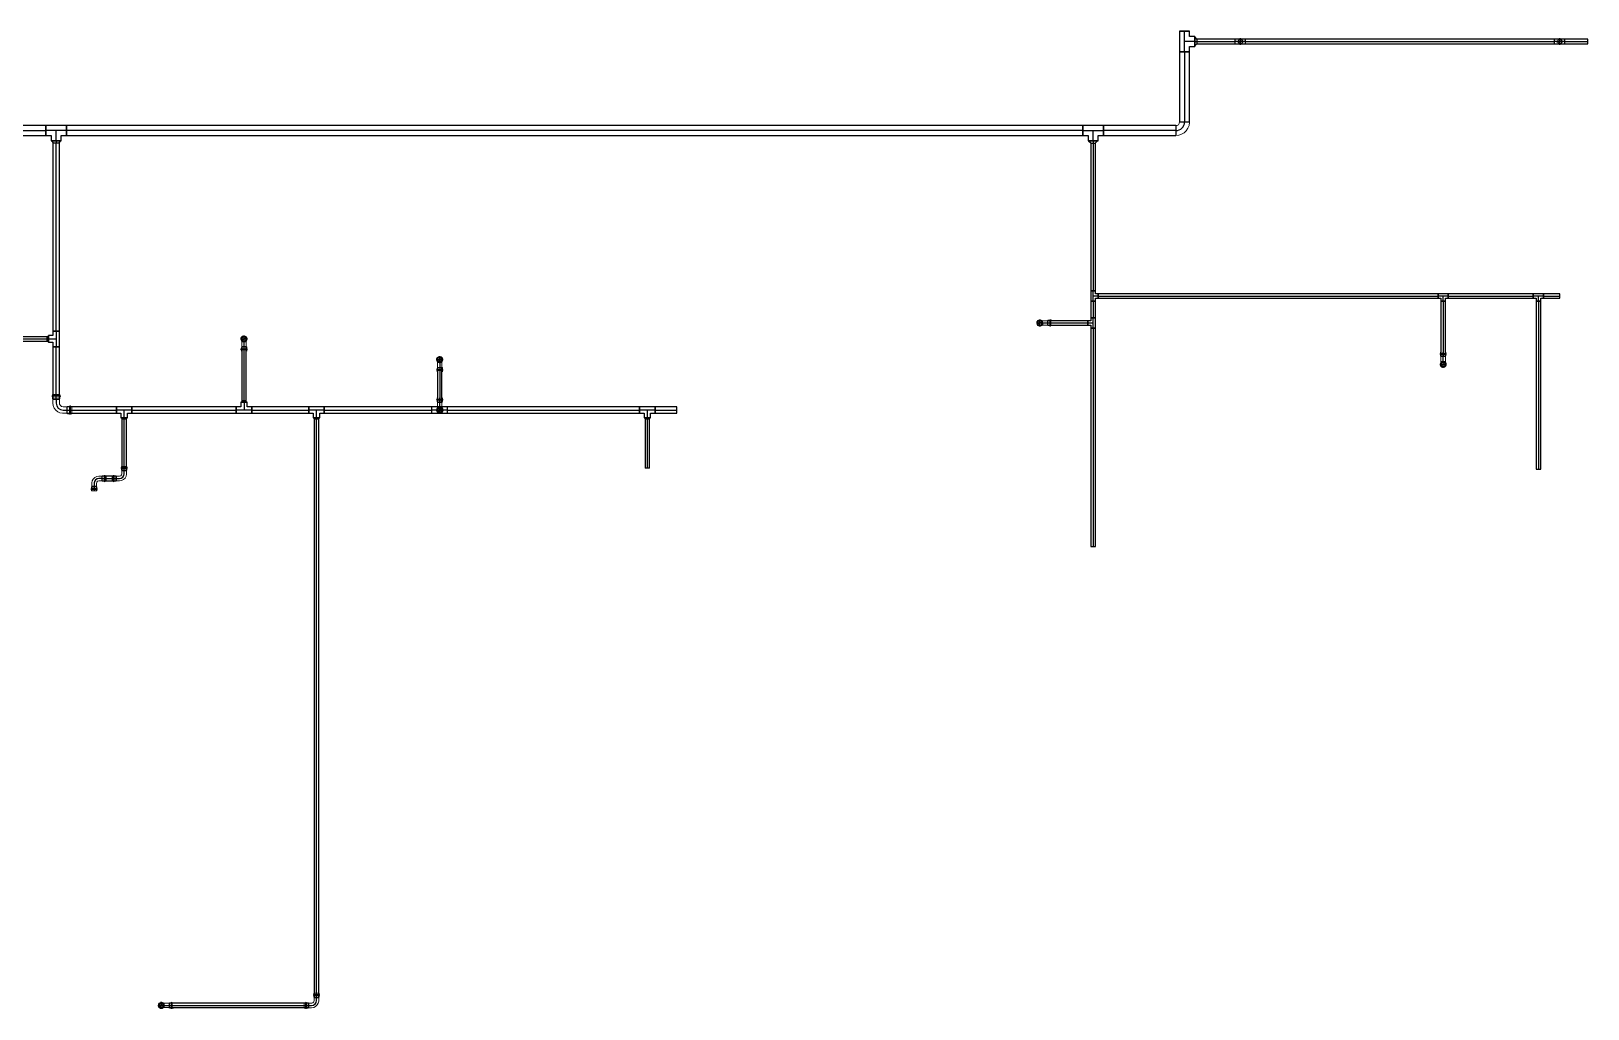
# Model space of a CAD drawing. Header units: inches. Extents: x -3326 to -59, y 8 to 1043.
# Drawn here: x -510.6 to -59, y 17.3 to 300.9 of the extents above; entities that cross this region are included whole.
import ezdxf

# ---------------------------------------------------------------- set-up
doc = ezdxf.new("R2010")
doc.units = ezdxf.units.IN
doc.header["$MEASUREMENT"] = 0
doc.layers.add('P-PIPE', color=3, linetype='Continuous', lineweight=9)
doc.layers.add('X - REF - FP', color=7, linetype='Continuous', true_color=0xb90000)

# ---------------------------------------------------------------- blocks, each defined once
blk = doc.blocks.new('Victaulic-VicPress316-Elbow 90-45deg Style P568_P571 - Standard-523083-FOURTH LEVEL')
at = {"layer": 'P-PIPE'}
for p, q in [((-3064.18, 1028.04), (-3064.52, 1028.04)), ((-3063.22, 1027.94), (-3064.52, 1027.94)), ((-3064.52, 1027.28), (-3064.52, 1027.28)), ((-3064.52, 1027.28), (-3064.52, 1027.28)), ((-3064.52, 1027.28), (-3064.52, 1027.28)), ((-3064.52, 1027.28), (-3064.52, 1027.28)), ((-3064.52, 1026.62), (-3063.22, 1026.62)), ((-3064.52, 1026.51), (-3064.18, 1026.51)), ((-3064.18, 1027.28), (-3064.18, 1027.28)), ((-3064.18, 1027.28), (-3064.18, 1027.28)), ((-3063.44, 1028.04), (-3063.89, 1028.04)), ((-3063.89, 1027.28), (-3063.89, 1027.28)), ((-3063.89, 1027.28), (-3063.89, 1027.28)), ((-3063.89, 1026.51), (-3063.44, 1026.51)), ((-3062.39, 1027.94), (-3063.33, 1027.94)), ((-3063.33, 1027.94), (-3063.33, 1027.28)), ((-3063.33, 1027.28), (-3063.33, 1027.94)), ((-3063.33, 1027.28), (-3063.33, 1026.62)), ((-3063.33, 1026.62), (-3063.33, 1027.28)), ((-3062.39, 1027.28), (-3063.33, 1027.28)), ((-3063.33, 1026.62), (-3062.39, 1026.62)), ((-3063.22, 1027.28), (-3063.22, 1027.28)), ((-3063.22, 1027.28), (-3063.22, 1027.28)), ((-3062.39, 1027.28), (-3061, 1027.28)), ((-3061, 1027.28), (-3061, 1027.28))]:
    blk.add_line(p, q, dxfattribs=at)
at = {"layer": 'P-PIPE', "flags": 128}
for points in [[(-3064.18, 1028.04), (-3064.11, 1028.17), (-3063.98, 1028.18), (-3063.89, 1028.07), (-3063.89, 1028.04)], [(-3064.18, 1028.04), (-3064.18, 1027.95), (-3064.18, 1027.7), (-3064.18, 1027.34), (-3064.18, 1027.28)], [(-3064.18, 1027.28), (-3064.18, 1027.64), (-3064.18, 1027.92), (-3064.18, 1028.04), (-3064.18, 1028.04)], [(-3064.18, 1026.51), (-3064.18, 1026.6), (-3064.18, 1026.86), (-3064.18, 1027.21), (-3064.18, 1027.28)], [(-3064.18, 1027.28), (-3064.18, 1026.91), (-3064.18, 1026.64), (-3064.18, 1026.51), (-3064.18, 1026.51)], [(-3063.89, 1026.51), (-3063.96, 1026.39), (-3064.1, 1026.38), (-3064.18, 1026.49), (-3064.18, 1026.51)], [(-3063.89, 1028.04), (-3063.89, 1027.95), (-3063.89, 1027.7), (-3063.89, 1027.34), (-3063.89, 1027.28)], [(-3063.89, 1027.28), (-3063.89, 1027.64), (-3063.89, 1027.92), (-3063.89, 1028.04), (-3063.89, 1028.04)], [(-3063.89, 1026.51), (-3063.89, 1026.6), (-3063.89, 1026.86), (-3063.89, 1027.21), (-3063.89, 1027.28)], [(-3063.89, 1027.28), (-3063.89, 1026.91), (-3063.89, 1026.64), (-3063.89, 1026.51), (-3063.89, 1026.51)], [(-3063.44, 1028.04), (-3063.24, 1027.96), (-3063.22, 1027.94)], [(-3063.22, 1026.62), (-3063.41, 1026.51), (-3063.44, 1026.51)], [(-3061, 1027.94), (-3061.09, 1027.94), (-3061.36, 1027.94), (-3061.76, 1027.94), (-3062.25, 1027.94), (-3062.39, 1027.94)], [(-3062.39, 1026.62), (-3061.89, 1026.62), (-3061.46, 1026.62), (-3061.15, 1026.62), (-3061.01, 1026.62), (-3061, 1026.62)], [(-3060.09, 1027.28), (-3060.18, 1027.68), (-3060.44, 1028), (-3060.81, 1028.17), (-3061.22, 1028.16), (-3061.58, 1027.98), (-3061.83, 1027.65), (-3061.91, 1027.28)], [(-3061.91, 1027.28), (-3061.82, 1026.88), (-3061.56, 1026.56), (-3061.19, 1026.39), (-3060.78, 1026.39), (-3060.42, 1026.58), (-3060.17, 1026.91), (-3060.09, 1027.28)], [(-3060.23, 1027.28), (-3060.33, 1027.64), (-3060.58, 1027.92), (-3060.93, 1028.04), (-3061.3, 1027.98), (-3061.6, 1027.75), (-3061.75, 1027.41), (-3061.77, 1027.28)], [(-3061.77, 1027.28), (-3061.67, 1026.91), (-3061.42, 1026.64), (-3061.07, 1026.51), (-3060.7, 1026.57), (-3060.4, 1026.8), (-3060.25, 1027.15), (-3060.23, 1027.28)]]:
    blk.add_lwpolyline(points, dxfattribs=at)
at = {"layer": 'P-PIPE'}
for radius, start, end in [(0.767, 0, 180), (0.766, 0, 180), (0.766, 0, 180), (0.766, 180, 0), (0.767, 180, 0), (0.767, 180, 0), (0.657, 0, 180), (0.657, 0, 180), (0.657, 90, 180), (0.658, 180, 0), (0.658, 180, 0), (0.657, 180, 270), (0.658, 0, 90), (0.658, 270, 0)]:
    blk.add_arc((-3061, 1027.28), radius, start, end, dxfattribs=at)
blk = doc.blocks.new('Victaulic-VicPress316-Elbow 90-45deg Style P568_P571 - Standard-V1-FOURTH LEVEL')
at = {"layer": 'P-PIPE'}
for p, q in [((-3.18, 0.77), (-3.52, 0.77)), ((-3.52, 0.77), (-3.52, -0.77)), ((-3.52, -0.77), (-3.52, 0.77)), ((-2.22, 0.66), (-3.52, 0.66)), ((-3.52, -0.66), (-3.52, 0.66)), ((-3.52, 0.66), (-3.52, -0.66)), ((-3.18, -0.77), (-3.18, 0.77)), ((-3.18, 0.77), (-3.18, -0.77)), ((-2.44, 0.77), (-2.89, 0.77)), ((-2.89, -0.77), (-2.89, 0.77)), ((-2.89, 0.77), (-2.89, -0.77)), ((-1.39, 0.66), (-2.33, 0.66)), ((-2.33, 0), (-2.33, 0.66)), ((-2.33, 0.66), (-2.33, 0)), ((-2.22, -0.66), (-2.22, 0.66)), ((-2.22, 0.66), (-2.22, -0.66)), ((-0.77, 3.52), (-0.77, 3.18)), ((0.77, 3.52), (-0.77, 3.52)), ((-0.77, 3.52), (0.77, 3.52)), ((-0.77, 3.18), (0.77, 3.18)), ((0.77, 3.18), (-0.77, 3.18)), ((-0.77, 2.89), (-0.77, 2.44)), ((-0.77, 2.89), (0.77, 2.89)), ((0.77, 2.89), (-0.77, 2.89)), ((-0.66, 3.52), (-0.66, 2.22)), ((-0.66, 3.52), (0.66, 3.52)), ((0.66, 3.52), (-0.66, 3.52)), ((-0.66, 2.33), (-0.66, 1.39)), ((0, 2.33), (-0.66, 2.33)), ((-0.66, 2.33), (0, 2.33)), ((-0.66, 2.22), (0.66, 2.22)), ((0.66, 2.22), (-0.66, 2.22)), ((0, 2.33), (0.66, 2.33)), ((0.66, 2.33), (0, 2.33)), ((0, 1.39), (0, 2.33)), ((0.66, 2.22), (0.66, 3.52)), ((0.66, 1.39), (0.66, 2.33)), ((0.77, 3.18), (0.77, 3.52)), ((0.77, 2.44), (0.77, 2.89)), ((-3.52, -0.66), (-2.22, -0.66)), ((-3.52, -0.77), (-3.18, -0.77)), ((-2.89, -0.77), (-2.44, -0.77)), ((-2.33, 0), (-2.33, -0.66)), ((-2.33, -0.66), (-2.33, 0)), ((-1.39, 0), (-2.33, 0)), ((-2.33, -0.66), (-1.39, -0.66))]:
    blk.add_line(p, q, dxfattribs=at)
at = {"layer": 'P-PIPE', "flags": 128}
for points in [[(-3.18, 0.77), (-3.11, 0.89), (-2.98, 0.9), (-2.89, 0.79), (-2.89, 0.77)], [(-3.18, 0.77), (-3.18, 0.67), (-3.18, 0.42), (-3.18, 0.07), (-3.18, -0.3), (-3.18, -0.6), (-3.18, -0.75), (-3.18, -0.77)], [(-3.18, -0.77), (-3.18, -0.67), (-3.18, -0.42), (-3.18, -0.07), (-3.18, 0.3), (-3.18, 0.6), (-3.18, 0.75), (-3.18, 0.77)], [(-2.89, -0.77), (-2.89, -0.67), (-2.89, -0.42), (-2.89, -0.07), (-2.89, 0.3), (-2.89, 0.6), (-2.89, 0.75), (-2.89, 0.77)], [(-2.89, 0.77), (-2.89, 0.67), (-2.89, 0.42), (-2.89, 0.07), (-2.89, -0.3), (-2.89, -0.6), (-2.89, -0.75), (-2.89, -0.77)], [(-2.44, 0.77), (-2.24, 0.68), (-2.22, 0.66)], [(-0.66, 1.39), (-0.75, 1.04), (-1, 0.77), (-1.35, 0.66), (-1.39, 0.66)], [(-1.39, -0.66), (-0.78, -0.56), (-0.23, -0.29), (0.22, 0.13), (0.53, 0.67), (0.65, 1.27), (0.66, 1.39)], [(-0.77, 2.89), (-0.89, 2.96), (-0.9, 3.1), (-0.79, 3.18), (-0.77, 3.18)], [(0.77, 3.18), (0.67, 3.18), (0.42, 3.18), (0.07, 3.18), (-0.3, 3.18), (-0.6, 3.18), (-0.75, 3.18), (-0.77, 3.18)], [(-0.77, 3.18), (-0.67, 3.18), (-0.42, 3.18), (-0.07, 3.18), (0.3, 3.18), (0.6, 3.18), (0.75, 3.18), (0.77, 3.18)], [(-0.77, 2.89), (-0.67, 2.89), (-0.42, 2.89), (-0.07, 2.89), (0.3, 2.89), (0.6, 2.89), (0.75, 2.89), (0.77, 2.89)], [(0.77, 2.89), (0.67, 2.89), (0.42, 2.89), (0.07, 2.89), (-0.3, 2.89), (-0.6, 2.89), (-0.75, 2.89), (-0.77, 2.89)], [(-0.66, 2.22), (-0.77, 2.41), (-0.77, 2.44)], [(0.77, 2.44), (0.68, 2.24), (0.66, 2.22)], [(0.77, 3.18), (0.89, 3.11), (0.9, 2.98), (0.79, 2.89), (0.77, 2.89)], [(-2.89, -0.77), (-2.96, -0.89), (-3.1, -0.9), (-3.18, -0.79), (-3.18, -0.77)], [(-2.22, -0.66), (-2.41, -0.77), (-2.44, -0.77)]]:
    blk.add_lwpolyline(points, dxfattribs=at)
at = {"layer": 'P-PIPE'}
blk.add_arc((-1.39, 1.39), 1.39, 270, 0, dxfattribs=at)
blk = doc.blocks.new('Victaulic-VicPress316-Elbow 90-45deg Style P568_P571 - Standard-V2-FOURTH LEVEL')
at = {"layer": 'P-PIPE'}
for p, q in [((-3203.05, 732.49), (-3203.05, 732.49)), ((-3203.05, 732.49), (-3203.05, 731.1)), ((-3203.81, 730.05), (-3203.81, 729.6)), ((-3203.81, 729.31), (-3203.81, 728.97)), ((-3203.7, 731.1), (-3203.7, 730.16)), ((-3203.7, 730.27), (-3203.7, 728.97)), ((-3203.05, 730.16), (-3203.7, 730.16)), ((-3203.7, 730.16), (-3203.05, 730.16)), ((-3203.05, 731.1), (-3203.05, 730.16)), ((-3203.05, 730.27), (-3203.05, 730.27)), ((-3203.05, 730.27), (-3203.05, 730.27)), ((-3202.39, 730.16), (-3203.05, 730.16)), ((-3203.05, 730.16), (-3202.39, 730.16)), ((-3203.05, 729.6), (-3203.05, 729.6)), ((-3203.05, 729.6), (-3203.05, 729.6)), ((-3203.05, 729.31), (-3203.05, 729.31)), ((-3203.05, 729.31), (-3203.05, 729.31)), ((-3203.05, 728.97), (-3203.05, 728.97)), ((-3203.05, 728.97), (-3203.05, 728.97)), ((-3203.05, 728.97), (-3203.05, 728.97)), ((-3203.05, 728.97), (-3203.05, 728.97)), ((-3202.39, 730.16), (-3202.39, 731.1)), ((-3202.39, 728.97), (-3202.39, 730.27)), ((-3202.28, 729.6), (-3202.28, 730.05)), ((-3202.28, 728.97), (-3202.28, 729.31))]:
    blk.add_line(p, q, dxfattribs=at)
at = {"layer": 'P-PIPE', "flags": 128}
for points in [[(-3203.05, 733.4), (-3203.45, 733.31), (-3203.76, 733.05), (-3203.94, 732.68), (-3203.93, 732.27), (-3203.75, 731.91), (-3203.42, 731.66), (-3203.05, 731.58)], [(-3203.05, 733.26), (-3203.41, 733.16), (-3203.69, 732.91), (-3203.81, 732.56), (-3203.75, 732.19), (-3203.52, 731.89), (-3203.18, 731.74), (-3203.05, 731.72)], [(-3203.7, 732.49), (-3203.7, 732.4), (-3203.7, 732.13), (-3203.7, 731.73), (-3203.7, 731.24), (-3203.7, 731.1)], [(-3203.05, 731.58), (-3202.65, 731.67), (-3202.33, 731.93), (-3202.15, 732.3), (-3202.16, 732.71), (-3202.35, 733.07), (-3202.67, 733.32), (-3203.05, 733.4)], [(-3203.05, 731.72), (-3202.68, 731.82), (-3202.41, 732.07), (-3202.28, 732.42), (-3202.34, 732.79), (-3202.57, 733.09), (-3202.91, 733.24), (-3203.05, 733.26)], [(-3202.39, 731.1), (-3202.39, 731.6), (-3202.39, 732.03), (-3202.39, 732.34), (-3202.39, 732.48), (-3202.39, 732.49)], [(-3203.81, 729.31), (-3203.93, 729.38), (-3203.94, 729.51), (-3203.83, 729.6), (-3203.81, 729.6)], [(-3203.81, 730.05), (-3203.72, 730.25), (-3203.7, 730.27)], [(-3203.81, 729.6), (-3203.72, 729.6), (-3203.47, 729.6), (-3203.11, 729.6), (-3203.05, 729.6)], [(-3203.05, 729.6), (-3203.41, 729.6), (-3203.69, 729.6), (-3203.81, 729.6), (-3203.81, 729.6)], [(-3203.81, 729.31), (-3203.72, 729.31), (-3203.47, 729.31), (-3203.11, 729.31), (-3203.05, 729.31)], [(-3203.05, 729.31), (-3203.41, 729.31), (-3203.69, 729.31), (-3203.81, 729.31), (-3203.81, 729.31)], [(-3202.28, 729.6), (-3202.37, 729.6), (-3202.62, 729.6), (-3202.98, 729.6), (-3203.05, 729.6)], [(-3203.05, 729.6), (-3202.68, 729.6), (-3202.41, 729.6), (-3202.28, 729.6), (-3202.28, 729.6)], [(-3202.28, 729.31), (-3202.37, 729.31), (-3202.62, 729.31), (-3202.98, 729.31), (-3203.05, 729.31)], [(-3203.05, 729.31), (-3202.68, 729.31), (-3202.41, 729.31), (-3202.28, 729.31), (-3202.28, 729.31)], [(-3202.39, 730.27), (-3202.28, 730.08), (-3202.28, 730.05)], [(-3202.28, 729.6), (-3202.16, 729.53), (-3202.15, 729.39), (-3202.26, 729.31), (-3202.28, 729.31)]]:
    blk.add_lwpolyline(points, dxfattribs=at)
at = {"layer": 'P-PIPE'}
for radius, start, end in [(0.767, 90, 270), (0.767, 90, 270), (0.767, 90, 270), (0.658, 90, 270), (0.658, 90, 270), (0.658, 90, 180), (0.658, 180, 270), (0.766, 270, 90), (0.766, 270, 90), (0.766, 270, 90), (0.658, 270, 90), (0.657, 270, 90), (0.658, 0, 90), (0.658, 270, 0)]:
    blk.add_arc((-3203.05, 732.49), radius, start, end, dxfattribs=at)
blk = doc.blocks.new('Victaulic-VicPress316-Elbow 90-45deg Style P568_P571 - Standard-1125944-FOURTH LEVEL')
at = {"layer": 'P-PIPE'}
for p, q in [((-1.06, 4.55), (-1.06, 4.17)), ((1.06, 4.55), (-1.06, 4.55)), ((-1.06, 4.55), (1.06, 4.55)), ((-0.95, 4.55), (-0.95, 3.07)), ((-0.95, 4.55), (0.95, 4.55)), ((0.95, 4.55), (-0.95, 4.55)), ((0.95, 3.07), (0.95, 4.55)), ((1.06, 4.17), (1.06, 4.55)), ((-4.17, 1.06), (-4.55, 1.06)), ((-4.55, 1.06), (-4.55, -1.06)), ((-4.55, -1.06), (-4.55, 1.06)), ((-3.07, 0.95), (-4.55, 0.95)), ((-4.55, -0.95), (-4.55, 0.95)), ((-4.55, 0.95), (-4.55, -0.95)), ((-4.17, -1.06), (-4.17, 1.06)), ((-4.17, 1.06), (-4.17, -1.06)), ((-3.29, 1.06), (-3.85, 1.06)), ((-3.85, -1.06), (-3.85, 1.06)), ((-3.85, 1.06), (-3.85, -1.06)), ((-2.02, 0.95), (-3.18, 0.95)), ((-3.18, 0), (-3.18, 0.95)), ((-3.18, 0.95), (-3.18, 0)), ((-3.07, -0.95), (-3.07, 0.95)), ((-3.07, 0.95), (-3.07, -0.95)), ((-1.06, 4.17), (1.06, 4.17)), ((1.06, 4.17), (-1.06, 4.17)), ((-1.06, 3.85), (-1.06, 3.29)), ((-1.06, 3.85), (1.06, 3.85)), ((1.06, 3.85), (-1.06, 3.85)), ((-0.95, 3.18), (-0.95, 2.02)), ((0, 3.18), (-0.95, 3.18)), ((-0.95, 3.18), (0, 3.18)), ((-0.95, 3.07), (0.95, 3.07)), ((0.95, 3.07), (-0.95, 3.07)), ((0, 3.18), (0.95, 3.18)), ((0.95, 3.18), (0, 3.18)), ((0, 2.02), (0, 3.18)), ((0.95, 2.02), (0.95, 3.18)), ((1.06, 3.29), (1.06, 3.85)), ((-4.55, -0.95), (-3.07, -0.95)), ((-4.55, -1.06), (-4.17, -1.06)), ((-3.85, -1.06), (-3.29, -1.06)), ((-3.18, 0), (-3.18, -0.95)), ((-3.18, -0.95), (-3.18, 0)), ((-2.02, 0), (-3.18, 0)), ((-3.18, -0.95), (-2.02, -0.95))]:
    blk.add_line(p, q, dxfattribs=at)
at = {"layer": 'P-PIPE', "flags": 128}
for points in [[(-4.17, 1.06), (-4.1, 1.2), (-3.94, 1.21), (-3.85, 1.08), (-3.85, 1.06)], [(-4.17, 1.06), (-4.17, 0.97), (-4.17, 0.71), (-4.17, 0.32), (-4.17, -0.12), (-4.17, -0.54), (-4.17, -0.86), (-4.17, -1.04), (-4.17, -1.06)], [(-4.17, -1.06), (-4.17, -0.97), (-4.17, -0.71), (-4.17, -0.32), (-4.17, 0.12), (-4.17, 0.54), (-4.17, 0.86), (-4.17, 1.04), (-4.17, 1.06)], [(-3.85, -1.06), (-3.85, -0.97), (-3.85, -0.71), (-3.85, -0.32), (-3.85, 0.12), (-3.85, 0.54), (-3.85, 0.86), (-3.85, 1.04), (-3.85, 1.06)], [(-3.85, 1.06), (-3.85, 0.97), (-3.85, 0.71), (-3.85, 0.32), (-3.85, -0.12), (-3.85, -0.54), (-3.85, -0.86), (-3.85, -1.04), (-3.85, -1.06)], [(-3.29, 1.06), (-3.09, 0.97), (-3.07, 0.95)], [(-0.95, 2.02), (-1.04, 1.58), (-1.3, 1.22), (-1.69, 1), (-2.02, 0.95)], [(-2.02, -0.95), (-1.28, -0.86), (-0.59, -0.58), (0.02, -0.15), (0.49, 0.43), (0.81, 1.1), (0.94, 1.83), (0.95, 2.02)], [(-1.06, 3.85), (-1.2, 3.92), (-1.21, 4.08), (-1.08, 4.17), (-1.06, 4.17)], [(1.06, 4.17), (0.97, 4.17), (0.71, 4.17), (0.32, 4.17), (-0.12, 4.17), (-0.54, 4.17), (-0.86, 4.17), (-1.04, 4.17), (-1.06, 4.17)], [(-1.06, 4.17), (-0.97, 4.17), (-0.71, 4.17), (-0.32, 4.17), (0.12, 4.17), (0.54, 4.17), (0.86, 4.17), (1.04, 4.17), (1.06, 4.17)], [(-1.06, 3.85), (-0.97, 3.85), (-0.71, 3.85), (-0.32, 3.85), (0.12, 3.85), (0.54, 3.85), (0.86, 3.85), (1.04, 3.85), (1.06, 3.85)], [(1.06, 3.85), (0.97, 3.85), (0.71, 3.85), (0.32, 3.85), (-0.12, 3.85), (-0.54, 3.85), (-0.86, 3.85), (-1.04, 3.85), (-1.06, 3.85)], [(-0.95, 3.07), (-1.06, 3.26), (-1.06, 3.29)], [(1.06, 3.29), (0.97, 3.09), (0.95, 3.07)], [(1.06, 4.17), (1.2, 4.1), (1.21, 3.94), (1.08, 3.85), (1.06, 3.85)], [(-3.85, -1.06), (-3.92, -1.2), (-4.08, -1.21), (-4.17, -1.08), (-4.17, -1.06)], [(-3.07, -0.95), (-3.26, -1.06), (-3.29, -1.06)]]:
    blk.add_lwpolyline(points, dxfattribs=at)
at = {"layer": 'P-PIPE'}
blk.add_arc((-2.02, 2.02), 2.02, 270, 0, dxfattribs=at)
blk = doc.blocks.new('Transition - Generic - Plumbing-CW-1022941-FOURTH LEVEL')
at = {"layer": 'P-PIPE'}
for radius, start, end in [(0.812, 0, 180), (0.812, 180, 0), (0.562, 360, 180), (0.563, 180, 0)]:
    blk.add_arc((-3323.92, 470.33), radius, start, end, dxfattribs=at)
blk = doc.blocks.new('Elbow - Welded - Generic - Standard-1127339-FOURTH LEVEL')
at = {"layer": 'P-PIPE'}
for p, q in [((-2.52, -1.44), (-2.52, 1.44)), ((-2.52, 1.44), (-2.52, -1.44)), ((1.44, 2.52), (-1.44, 2.52)), ((-1.44, 2.52), (1.44, 2.52))]:
    blk.add_line(p, q, dxfattribs=at)
at = {"layer": 'P-PIPE', "flags": 128}
for points in [[(-1.44, 2.52), (-1.53, 2.08), (-1.79, 1.72), (-2.18, 1.49), (-2.52, 1.44)], [(-2.52, -1.44), (-1.67, -1.34), (-0.85, -1.07), (-0.12, -0.62), (0.51, -0.03), (0.99, 0.68), (1.3, 1.48), (1.43, 2.33), (1.44, 2.52)]]:
    blk.add_lwpolyline(points, dxfattribs=at)

msp = doc.modelspace()

# ---------------------------------------------------------------- linework, layer by layer
at = {"layer": 'X - REF - FP'}
for p, q in [((-177.44, 300.85), (-177.44, 294.87)), ((-174.56, 300.85), (-177.44, 300.85)), ((-177.44, 300.85), (-174.56, 300.85)), ((-176, 294.87), (-176, 300.85)), ((-174.56, 299.3), (-174.56, 300.85)), ((-173.01, 299.3), (-174.56, 299.3)), ((-173.01, 296.42), (-173.01, 299.3)), ((-173.01, 299.3), (-173.01, 296.42)), ((-172.35, 298.42), (-173.01, 299.17)), ((-161.28, 298.52), (-172.35, 298.52)), ((-172.35, 297.2), (-172.35, 298.52)), ((-158.28, 298.52), (-161.28, 298.52)), ((-161.28, 297.2), (-161.28, 298.52)), ((-159.78, 296.86), (-159.78, 298.86)), ((-68.65, 298.52), (-158.28, 298.52)), ((-158.28, 297.2), (-158.28, 298.52)), ((-65.66, 298.52), (-68.65, 298.52)), ((-68.65, 297.2), (-68.65, 298.52)), ((-67.15, 296.86), (-67.15, 298.86)), ((-59, 298.52), (-65.66, 298.52)), ((-65.66, 297.2), (-65.66, 298.52)), ((-59, 297.2), (-59, 298.52)), ((-177.44, 294.87), (-177.44, 274.52)), ((-177.44, 294.87), (-174.56, 294.87)), ((-174.56, 294.87), (-177.44, 294.87)), ((-177.44, 294.87), (-174.56, 294.87)), ((-173.01, 297.86), (-176, 297.86)), ((-176, 294.87), (-176, 274.52)), ((-176, 294.87), (-176, 274.52)), ((-174.56, 294.87), (-174.56, 296.42)), ((-174.56, 296.42), (-173.01, 296.42)), ((-174.56, 274.52), (-174.56, 294.87)), ((-173.01, 297.86), (-172.35, 297.86)), ((-173.01, 296.55), (-172.35, 297.3)), ((-172.35, 297.86), (-161.28, 297.86)), ((-172.35, 297.86), (-161.28, 297.86)), ((-172.35, 297.2), (-161.28, 297.2)), ((-158.28, 297.86), (-161.28, 297.86)), ((-161.28, 297.2), (-158.28, 297.2)), ((-160.78, 297.86), (-158.78, 297.86)), ((-158.28, 297.86), (-68.65, 297.86)), ((-158.28, 297.86), (-68.65, 297.86)), ((-158.28, 297.2), (-68.65, 297.2)), ((-65.66, 297.86), (-68.65, 297.86)), ((-68.65, 297.2), (-65.66, 297.2)), ((-68.15, 297.86), (-66.15, 297.86)), ((-65.66, 297.86), (-59, 297.86)), ((-65.66, 297.86), (-59, 297.86)), ((-65.66, 297.2), (-59, 297.2)), ((-506.3, 273.44), (-725.49, 273.44)), ((-725.49, 272), (-506.3, 272)), ((-725.49, 272), (-506.3, 272)), ((-500.31, 273.44), (-506.3, 273.44)), ((-506.3, 270.56), (-506.3, 273.44)), ((-506.3, 273.44), (-506.3, 270.56)), ((-506.3, 270.56), (-506.3, 273.44)), ((-500.31, 272), (-506.3, 272)), ((-503.3, 269.01), (-503.3, 272)), ((-205.51, 273.44), (-500.31, 273.44)), ((-500.31, 273.44), (-500.31, 270.56)), ((-500.31, 270.56), (-500.31, 273.44)), ((-500.31, 273.44), (-500.31, 270.56)), ((-205.51, 272), (-500.31, 272)), ((-205.51, 272), (-500.31, 272)), ((-205.51, 273.44), (-205.51, 270.56)), ((-199.53, 273.44), (-205.51, 273.44)), ((-205.51, 270.56), (-205.51, 273.44)), ((-205.51, 273.44), (-205.51, 270.56)), ((-205.51, 272), (-199.53, 272)), ((-202.52, 269.01), (-202.52, 272)), ((-199.53, 270.56), (-199.53, 273.44)), ((-199.53, 273.44), (-199.53, 270.56)), ((-178.52, 273.44), (-199.53, 273.44)), ((-199.53, 273.44), (-199.53, 270.56)), ((-178.52, 272), (-199.53, 272)), ((-178.52, 272), (-199.53, 272)), ((-178.52, 273.44), (-178.52, 270.56)), ((-177.44, 274.52), (-174.56, 274.52)), ((-725.49, 270.56), (-506.3, 270.56)), ((-506.3, 270.56), (-504.74, 270.56)), ((-504.74, 270.56), (-504.74, 269.01)), ((-501.87, 269.01), (-504.74, 269.01)), ((-504.74, 269.01), (-501.87, 269.01)), ((-504.62, 269.01), (-504.12, 268.35)), ((-504.25, 268.35), (-504.25, 213.83)), ((-502.35, 268.35), (-504.25, 268.35)), ((-503.3, 269.01), (-503.3, 268.35)), ((-503.3, 213.83), (-503.3, 268.35)), ((-503.3, 213.83), (-503.3, 268.35)), ((-502.49, 268.35), (-501.99, 269.01)), ((-502.35, 213.83), (-502.35, 268.35)), ((-501.87, 270.56), (-500.31, 270.56)), ((-501.87, 269.01), (-501.87, 270.56)), ((-500.31, 270.56), (-205.51, 270.56)), ((-205.51, 270.56), (-203.96, 270.56)), ((-203.96, 270.56), (-203.96, 269.01)), ((-203.96, 269.01), (-201.08, 269.01)), ((-201.08, 269.01), (-203.96, 269.01)), ((-203.83, 269.01), (-203.08, 268.35)), ((-203.18, 268.35), (-203.18, 225.51)), ((-203.18, 268.35), (-201.86, 268.35)), ((-202.52, 269.01), (-202.52, 268.35)), ((-202.52, 268.35), (-202.52, 225.51)), ((-202.52, 268.35), (-202.52, 225.51)), ((-201.96, 268.35), (-201.21, 269.01)), ((-201.86, 225.51), (-201.86, 268.35)), ((-201.08, 270.56), (-199.53, 270.56)), ((-201.08, 269.01), (-201.08, 270.56)), ((-199.53, 270.56), (-178.52, 270.56)), ((-203.18, 225.51), (-203.18, 222.52)), ((-201.86, 225.51), (-203.18, 225.51)), ((-203.18, 225.51), (-201.86, 225.51)), ((-203.18, 225.51), (-201.86, 225.51)), ((-201.86, 222.52), (-203.18, 222.52)), ((-203.18, 222.52), (-201.86, 222.52)), ((-203.18, 222.52), (-203.18, 217.71)), ((-203.18, 222.52), (-201.86, 222.52)), ((-202.52, 222.52), (-202.52, 225.51)), ((-201.02, 224.01), (-202.52, 224.01)), ((-202.52, 222.52), (-202.52, 217.71)), ((-202.52, 222.52), (-202.52, 217.71)), ((-201.86, 224.67), (-201.86, 225.51)), ((-201.02, 224.67), (-201.86, 224.67)), ((-201.86, 222.52), (-201.86, 223.36)), ((-201.86, 223.36), (-201.02, 223.36)), ((-201.86, 217.71), (-201.86, 222.52)), ((-201.02, 223.36), (-201.02, 224.67)), ((-201.02, 224.67), (-201.02, 223.36)), ((-102.47, 224.67), (-201.02, 224.67)), ((-201.02, 223.36), (-201.02, 224.67)), ((-201.02, 224.01), (-102.47, 224.01)), ((-201.02, 224.01), (-102.47, 224.01)), ((-201.02, 223.36), (-102.47, 223.36)), ((-99.48, 224.67), (-102.47, 224.67)), ((-102.47, 223.36), (-102.47, 224.67)), ((-102.47, 224.67), (-102.47, 223.36)), ((-102.47, 223.36), (-102.47, 224.67)), ((-99.48, 224.01), (-102.47, 224.01)), ((-102.47, 223.36), (-101.63, 223.36)), ((-101.63, 223.36), (-101.63, 222.52)), ((-101.63, 222.52), (-101.63, 206.54)), ((-101.63, 222.52), (-100.32, 222.52)), ((-100.32, 222.52), (-101.63, 222.52)), ((-101.63, 222.52), (-100.32, 222.52)), ((-100.97, 222.52), (-100.97, 224.01)), ((-100.97, 222.52), (-100.97, 206.54)), ((-100.97, 222.52), (-100.97, 206.54)), ((-100.32, 223.36), (-99.48, 223.36)), ((-100.32, 222.52), (-100.32, 223.36)), ((-100.32, 206.54), (-100.32, 222.52)), ((-74.83, 224.67), (-99.48, 224.67)), ((-99.48, 223.36), (-99.48, 224.67)), ((-99.48, 223.36), (-99.48, 224.67)), ((-99.48, 224.67), (-99.48, 223.36)), ((-99.48, 224.01), (-74.83, 224.01)), ((-99.48, 224.01), (-74.83, 224.01)), ((-99.48, 223.36), (-74.83, 223.36)), ((-71.84, 224.67), (-74.83, 224.67)), ((-74.83, 223.36), (-74.83, 224.67)), ((-74.83, 224.67), (-74.83, 223.36)), ((-74.83, 223.36), (-74.83, 224.67)), ((-71.84, 224.01), (-74.83, 224.01)), ((-74.83, 223.36), (-73.99, 223.36)), ((-73.99, 223.36), (-73.99, 222.52)), ((-73.99, 222.52), (-73.99, 173.8)), ((-73.99, 222.52), (-72.68, 222.52)), ((-72.68, 222.52), (-73.99, 222.52)), ((-73.99, 222.52), (-72.68, 222.52)), ((-73.33, 222.52), (-73.33, 224.01)), ((-73.33, 222.52), (-73.33, 173.8)), ((-73.33, 222.52), (-73.33, 173.8)), ((-72.68, 223.36), (-71.84, 223.36)), ((-72.68, 222.52), (-72.68, 223.36)), ((-72.68, 173.8), (-72.68, 222.52)), ((-67.15, 224.67), (-71.84, 224.67)), ((-71.84, 223.36), (-71.84, 224.67)), ((-71.84, 223.36), (-71.84, 224.67)), ((-71.84, 224.67), (-71.84, 223.36)), ((-71.84, 224.01), (-67.15, 224.01)), ((-71.84, 224.01), (-67.15, 224.01)), ((-71.84, 223.36), (-67.15, 223.36)), ((-67.15, 223.36), (-67.15, 224.67)), ((-217.97, 215.21), (-217.97, 217.21)), ((-204.02, 216.87), (-215.64, 216.87)), ((-215.64, 215.55), (-215.64, 216.87)), ((-204.02, 215.55), (-204.02, 216.87)), ((-203.18, 216.87), (-204.02, 216.87)), ((-204.02, 215.55), (-204.02, 216.87)), ((-204.02, 216.87), (-204.02, 215.55)), ((-203.18, 217.71), (-203.18, 216.87)), ((-203.18, 217.71), (-201.86, 217.71)), ((-201.86, 217.71), (-203.18, 217.71)), ((-203.18, 217.71), (-201.86, 217.71)), ((-202.52, 214.71), (-202.52, 217.71)), ((-201.86, 214.71), (-201.86, 217.71)), ((-505.95, 212.24), (-548.23, 212.24)), ((-505.55, 212.4), (-505.95, 212.15)), ((-505.95, 210.93), (-505.95, 212.24)), ((-504.25, 212.54), (-505.55, 212.54)), ((-505.55, 212.54), (-505.55, 210.63)), ((-505.55, 210.63), (-505.55, 212.54)), ((-502.35, 213.83), (-504.25, 213.83)), ((-504.25, 213.83), (-504.25, 212.54)), ((-504.25, 213.83), (-502.35, 213.83)), ((-502.35, 213.83), (-504.25, 213.83)), ((-503.3, 213.83), (-503.3, 209.34)), ((-502.35, 209.34), (-502.35, 213.83)), ((-448.81, 210.58), (-448.81, 212.58)), ((-218.97, 216.21), (-216.97, 216.21)), ((-217.97, 216.21), (-216.58, 216.21)), ((-216.58, 216.21), (-215.64, 216.21)), ((-216.58, 216.21), (-214.45, 216.21)), ((-215.64, 216.21), (-204.02, 216.21)), ((-215.64, 216.21), (-204.02, 216.21)), ((-215.64, 215.55), (-204.02, 215.55)), ((-204.02, 216.21), (-202.52, 216.21)), ((-204.02, 215.55), (-203.18, 215.55)), ((-203.18, 215.55), (-203.18, 214.71)), ((-203.18, 214.71), (-203.18, 151.36)), ((-203.18, 214.71), (-201.86, 214.71)), ((-203.18, 214.71), (-201.86, 214.71)), ((-201.86, 214.71), (-203.18, 214.71)), ((-202.52, 214.71), (-202.52, 151.36)), ((-202.52, 214.71), (-202.52, 151.36)), ((-201.86, 151.36), (-201.86, 214.71)), ((-548.23, 211.58), (-505.95, 211.58)), ((-548.23, 211.58), (-505.95, 211.58)), ((-548.23, 210.93), (-505.95, 210.93)), ((-505.55, 211.58), (-505.95, 211.58)), ((-505.95, 211.02), (-505.55, 210.77)), ((-505.55, 211.58), (-503.3, 211.58)), ((-505.55, 210.63), (-504.25, 210.63)), ((-504.25, 210.63), (-504.25, 209.34)), ((-504.25, 209.34), (-502.35, 209.34)), ((-502.35, 209.34), (-504.25, 209.34)), ((-504.25, 209.34), (-504.25, 194.14)), ((-502.35, 209.34), (-504.25, 209.34)), ((-503.3, 194.14), (-503.3, 209.34)), ((-503.3, 194.14), (-503.3, 209.34)), ((-502.35, 194.14), (-502.35, 209.34)), ((-449.81, 211.58), (-447.81, 211.58)), ((-449.47, 209.25), (-449.47, 193.61)), ((-448.15, 209.25), (-449.47, 209.25)), ((-448.81, 210.19), (-448.81, 211.58)), ((-448.81, 209.25), (-448.81, 210.19)), ((-448.81, 193.61), (-448.81, 209.25)), ((-448.81, 193.61), (-448.81, 209.25)), ((-448.15, 193.61), (-448.15, 209.25)), ((-100.97, 205.6), (-100.97, 207.73)), ((-393.04, 205.58), (-391.04, 205.58)), ((-392.7, 203.25), (-392.7, 193.29)), ((-392.7, 203.25), (-391.39, 203.25)), ((-392.04, 204.58), (-392.04, 206.58)), ((-392.04, 205.58), (-392.04, 204.19)), ((-392.04, 204.19), (-392.04, 203.25)), ((-392.04, 204.19), (-392.04, 202.06)), ((-392.04, 203.25), (-392.04, 193.29)), ((-392.04, 203.25), (-392.04, 193.29)), ((-391.39, 193.29), (-391.39, 203.25)), ((-101.97, 204.21), (-99.97, 204.21)), ((-101.63, 206.54), (-100.32, 206.54)), ((-100.97, 205.6), (-100.97, 206.54)), ((-100.97, 204.21), (-100.97, 205.6)), ((-100.97, 203.21), (-100.97, 205.21)), ((-392.04, 192.35), (-392.04, 194.48)), ((-502.35, 194.14), (-504.25, 194.14)), ((-503.3, 194.14), (-503.3, 192.97)), ((-501.29, 190.96), (-500.12, 190.96)), ((-501.29, 190.96), (-498.75, 190.96)), ((-485.8, 191.91), (-500.12, 191.91)), ((-500.12, 190.01), (-500.12, 191.91)), ((-500.12, 190.96), (-485.8, 190.96)), ((-500.12, 190.96), (-485.8, 190.96)), ((-500.12, 190.01), (-485.8, 190.01)), ((-481.32, 191.91), (-485.8, 191.91)), ((-485.8, 190.01), (-485.8, 191.91)), ((-485.8, 191.91), (-485.8, 190.01)), ((-485.8, 190.01), (-485.8, 191.91)), ((-481.32, 190.96), (-485.8, 190.96)), ((-485.8, 190.01), (-484.51, 190.01)), ((-484.51, 190.01), (-484.51, 188.72)), ((-483.56, 188.72), (-483.56, 190.96)), ((-482.61, 190.01), (-481.32, 190.01)), ((-482.61, 188.72), (-482.61, 190.01)), ((-481.32, 190.01), (-481.32, 191.91)), ((-481.32, 191.91), (-481.32, 190.01)), ((-451.05, 191.91), (-481.32, 191.91)), ((-481.32, 190.01), (-481.32, 191.91)), ((-481.32, 190.96), (-451.05, 190.96)), ((-481.32, 190.96), (-451.05, 190.96)), ((-481.32, 190.01), (-451.05, 190.01)), ((-449.76, 191.91), (-451.05, 191.91)), ((-451.05, 191.91), (-451.05, 190.01)), ((-451.05, 190.01), (-451.05, 191.91)), ((-451.05, 190.01), (-451.05, 191.91)), ((-446.57, 190.96), (-451.05, 190.96)), ((-451.05, 190.01), (-446.57, 190.01)), ((-449.76, 193.2), (-449.76, 191.91)), ((-447.86, 193.2), (-449.76, 193.2)), ((-449.76, 193.2), (-447.86, 193.2)), ((-449.37, 193.61), (-449.62, 193.2)), ((-448.15, 193.61), (-449.47, 193.61)), ((-448.81, 193.2), (-448.81, 193.61)), ((-448.81, 193.2), (-448.81, 190.96)), ((-448, 193.2), (-448.25, 193.61)), ((-447.86, 191.91), (-447.86, 193.2)), ((-446.57, 191.91), (-447.86, 191.91)), ((-446.57, 191.91), (-446.57, 190.01)), ((-446.57, 190.01), (-446.57, 191.91)), ((-430.05, 191.91), (-446.57, 191.91)), ((-446.57, 190.01), (-446.57, 191.91)), ((-446.57, 190.96), (-430.05, 190.96)), ((-446.57, 190.96), (-430.05, 190.96)), ((-446.57, 190.01), (-430.05, 190.01)), ((-425.57, 191.91), (-430.05, 191.91)), ((-430.05, 190.01), (-430.05, 191.91)), ((-430.05, 191.91), (-430.05, 190.01)), ((-430.05, 190.01), (-430.05, 191.91)), ((-425.57, 190.96), (-430.05, 190.96)), ((-430.05, 190.01), (-428.76, 190.01)), ((-428.76, 190.01), (-428.76, 188.72)), ((-427.81, 188.72), (-427.81, 190.96)), ((-426.86, 190.01), (-425.57, 190.01)), ((-426.86, 188.72), (-426.86, 190.01)), ((-425.57, 190.01), (-425.57, 191.91)), ((-425.57, 191.91), (-425.57, 190.01)), ((-394.29, 191.91), (-425.57, 191.91)), ((-425.57, 190.01), (-425.57, 191.91)), ((-425.57, 190.96), (-394.29, 190.96)), ((-425.57, 190.96), (-394.29, 190.96)), ((-425.57, 190.01), (-394.29, 190.01)), ((-389.8, 191.91), (-394.29, 191.91)), ((-394.29, 190.01), (-394.29, 191.91)), ((-389.8, 190.96), (-394.29, 190.96)), ((-394.29, 190.01), (-389.8, 190.01)), ((-393.04, 190.96), (-391.04, 190.96)), ((-392.7, 193.29), (-391.39, 193.29)), ((-392.04, 192.35), (-392.04, 193.29)), ((-392.04, 190.96), (-392.04, 192.35)), ((-392.04, 189.96), (-392.04, 191.96)), ((-334.05, 191.91), (-389.8, 191.91)), ((-389.8, 190.01), (-389.8, 191.91)), ((-389.8, 190.96), (-334.05, 190.96)), ((-389.8, 190.96), (-334.05, 190.96)), ((-389.8, 190.01), (-334.05, 190.01)), ((-329.57, 191.91), (-334.05, 191.91)), ((-334.05, 190.01), (-334.05, 191.91)), ((-334.05, 191.91), (-334.05, 190.01)), ((-334.05, 190.01), (-334.05, 191.91)), ((-329.57, 190.96), (-334.05, 190.96)), ((-334.05, 190.01), (-332.76, 190.01)), ((-332.76, 190.01), (-332.76, 188.72)), ((-331.81, 188.72), (-331.81, 190.96)), ((-330.86, 190.01), (-329.57, 190.01)), ((-330.86, 188.72), (-330.86, 190.01)), ((-323.31, 191.91), (-329.57, 191.91)), ((-329.57, 190.01), (-329.57, 191.91)), ((-329.57, 190.01), (-329.57, 191.91)), ((-329.57, 191.91), (-329.57, 190.01)), ((-329.57, 190.96), (-323.31, 190.96)), ((-329.57, 190.96), (-323.31, 190.96)), ((-329.57, 190.01), (-323.31, 190.01)), ((-323.31, 190.01), (-323.31, 191.91)), ((-482.61, 188.72), (-484.51, 188.72)), ((-484.51, 188.72), (-482.61, 188.72)), ((-484.37, 188.72), (-484.12, 188.31)), ((-484.22, 188.31), (-484.22, 173.41)), ((-482.9, 188.31), (-484.22, 188.31)), ((-483.56, 188.72), (-483.56, 188.31)), ((-483.56, 173.41), (-483.56, 188.31)), ((-483.56, 173.41), (-483.56, 188.31)), ((-483, 188.31), (-482.75, 188.72)), ((-482.9, 173.41), (-482.9, 188.31)), ((-426.86, 188.72), (-428.76, 188.72)), ((-428.76, 188.72), (-426.86, 188.72)), ((-428.62, 188.72), (-428.37, 188.31)), ((-428.47, 188.31), (-428.47, 20.61)), ((-427.15, 188.31), (-428.47, 188.31)), ((-427.81, 188.72), (-427.81, 188.31)), ((-427.81, 20.61), (-427.81, 188.31)), ((-427.81, 20.61), (-427.81, 188.31)), ((-427.25, 188.31), (-427, 188.72)), ((-427.15, 20.61), (-427.15, 188.31)), ((-330.86, 188.72), (-332.76, 188.72)), ((-332.76, 188.72), (-330.86, 188.72)), ((-332.62, 188.72), (-332.37, 188.31)), ((-332.47, 188.31), (-332.47, 174.08)), ((-331.15, 188.31), (-332.47, 188.31)), ((-331.81, 188.72), (-331.81, 188.31)), ((-331.81, 174.08), (-331.81, 188.31)), ((-331.81, 174.08), (-331.81, 188.31)), ((-331.25, 188.31), (-331, 188.72)), ((-331.15, 174.08), (-331.15, 188.31)), ((-485.89, 171.74), (-489.98, 171.74)), ((-489.98, 170.43), (-489.98, 171.74)), ((-485.89, 170.43), (-485.89, 171.74)), ((-482.9, 173.41), (-484.22, 173.41)), ((-483.56, 172.48), (-483.56, 174.6)), ((-483.56, 172.48), (-483.56, 173.41)), ((-331.15, 174.08), (-332.47, 174.08)), ((-73.99, 173.8), (-72.68, 173.8)), ((-492.97, 168.75), (-492.97, 168.08)), ((-491.65, 168.75), (-492.97, 168.75)), ((-491.65, 168.08), (-492.97, 168.08)), ((-492.31, 169.69), (-492.31, 168.75)), ((-492.31, 169.69), (-492.31, 167.56)), ((-492.31, 168.08), (-492.31, 168.75)), ((-492.31, 168.08), (-492.31, 168.75)), ((-491.65, 168.08), (-491.65, 168.75)), ((-489.98, 171.08), (-490.92, 171.08)), ((-489.98, 171.08), (-485.89, 171.08)), ((-489.98, 171.08), (-485.89, 171.08)), ((-489.98, 170.43), (-485.89, 170.43)), ((-485.89, 171.08), (-484.95, 171.08)), ((-203.18, 151.36), (-201.86, 151.36)), ((-473.81, 18.28), (-471.81, 18.28)), ((-472.81, 17.28), (-472.81, 19.28)), ((-472.81, 18.28), (-471.42, 18.28)), ((-471.42, 18.28), (-470.48, 18.28)), ((-471.42, 18.28), (-469.29, 18.28)), ((-430.14, 18.94), (-470.48, 18.94)), ((-470.48, 17.63), (-470.48, 18.94)), ((-470.48, 18.28), (-430.14, 18.28)), ((-470.48, 18.28), (-430.14, 18.28)), ((-430.14, 17.63), (-430.14, 18.94)), ((-430.14, 18.28), (-429.2, 18.28)), ((-427.15, 20.61), (-428.47, 20.61)), ((-427.81, 19.68), (-427.81, 21.8)), ((-427.81, 19.68), (-427.81, 20.61)), ((-470.48, 17.63), (-430.14, 17.63))]:
    msp.add_line(p, q, dxfattribs=at)
for centre, radius, start, end in [((-159.78, 297.86), 0.657, 0, 180), ((-159.78, 297.86), 0.657, 0, 180), ((-159.78, 298.19), 0.329, 270, 90), ((-67.15, 297.86), 0.657, 0, 180), ((-67.15, 297.86), 0.657, 0, 180), ((-67.15, 298.19), 0.329, 270, 90), ((-159.78, 297.86), 0.657, 180, 0), ((-159.78, 297.86), 0.657, 180, 0), ((-159.78, 297.53), 0.329, 90, 270), ((-67.15, 297.86), 0.657, 180, 0), ((-67.15, 297.86), 0.657, 180, 0), ((-67.15, 297.53), 0.329, 90, 270), ((-178.52, 274.52), 2.52, 270, 0), ((-217.97, 216.21), 0.657, 0, 180), ((-217.97, 216.54), 0.329, 270, 90), ((-448.81, 211.58), 0.657, 0, 180), ((-448.81, 211.91), 0.329, 270, 90), ((-217.97, 216.21), 0.657, 180, 0), ((-217.97, 215.88), 0.329, 90, 270), ((-448.81, 211.58), 0.658, 180, 0), ((-448.81, 211.26), 0.329, 90, 270), ((-392.04, 205.58), 0.657, 0, 180), ((-392.04, 205.58), 0.658, 180, 0), ((-392.04, 205.26), 0.329, 90, 270), ((-392.04, 205.91), 0.329, 270, 90), ((-100.97, 204.21), 0.657, 0, 180), ((-100.97, 204.21), 0.657, 180, 0), ((-100.97, 203.88), 0.329, 90, 270), ((-100.97, 204.54), 0.329, 270, 90), ((-501.29, 192.97), 2.02, 180, 270), ((-392.04, 190.96), 0.951, 0, 180), ((-392.04, 190.96), 0.951, 180, 0), ((-392.04, 190.96), 0.658, 0, 180), ((-392.04, 190.96), 0.657, 180, 0), ((-392.04, 190.63), 0.329, 90, 270), ((-392.04, 191.29), 0.329, 270, 90), ((-484.95, 172.48), 1.39, 270, 0), ((-490.92, 169.69), 1.39, 90, 180), ((-472.81, 18.28), 0.658, 0, 180), ((-472.81, 18.28), 0.657, 180, 360), ((-472.81, 17.95), 0.329, 90, 270), ((-472.81, 18.61), 0.329, 270, 90), ((-429.2, 19.68), 1.39, 270, 0)]:
    msp.add_arc(centre, radius, start, end, dxfattribs=at)

# ---------------------------------------------------------------- block references
for name, p in [('Elbow - Welded - Generic - Standard-1127339-FOURTH LEVEL', (-176, 272)), ('Victaulic-VicPress316-Elbow 90-45deg Style P568_P571 - Standard-V2-FOURTH LEVEL', (2811, -526.91)), ('Victaulic-VicPress316-Elbow 90-45deg Style P568_P571 - Standard-V1-FOURTH LEVEL', (-483.56, 171.08)), ('Victaulic-VicPress316-Elbow 90-45deg Style P568_P571 - Standard-V1-FOURTH LEVEL', (-427.81, 18.28))]:
    msp.add_blockref(name, p, dxfattribs=at)
for name, p, rotation in [('Victaulic-VicPress316-Elbow 90-45deg Style P568_P571 - Standard-V2-FOURTH LEVEL', (514.52, 3419.26), 90), ('Victaulic-VicPress316-Elbow 90-45deg Style P568_P571 - Standard-523083-FOURTH LEVEL', (578.47, 3272.58), 90), ('Victaulic-VicPress316-Elbow 90-45deg Style P568_P571 - Standard-V2-FOURTH LEVEL', (-3304.02, 936.7), 180), ('Victaulic-VicPress316-Elbow 90-45deg Style P568_P571 - Standard-1125944-FOURTH LEVEL', (-503.3, 190.96), 270), ('Victaulic-VicPress316-Elbow 90-45deg Style P568_P571 - Standard-V2-FOURTH LEVEL', (-3595.09, 923.45), 180), ('Victaulic-VicPress316-Elbow 90-45deg Style P568_P571 - Standard-V1-FOURTH LEVEL', (-492.31, 171.08), 180), ('Victaulic-VicPress316-Elbow 90-45deg Style P568_P571 - Standard-V2-FOURTH LEVEL', (259.68, 3221.33), 90)]:
    msp.add_blockref(name, p, dxfattribs=dict(at, rotation=rotation))
at = {"layer": 'X - REF - FP', "extrusion": (0, 0, -1), "rotation": 180}
msp.add_blockref('Transition - Generic - Plumbing-CW-1022941-FOURTH LEVEL', (-2931.88, 661.29), dxfattribs=at)

doc.saveas('drawing.dxf')
